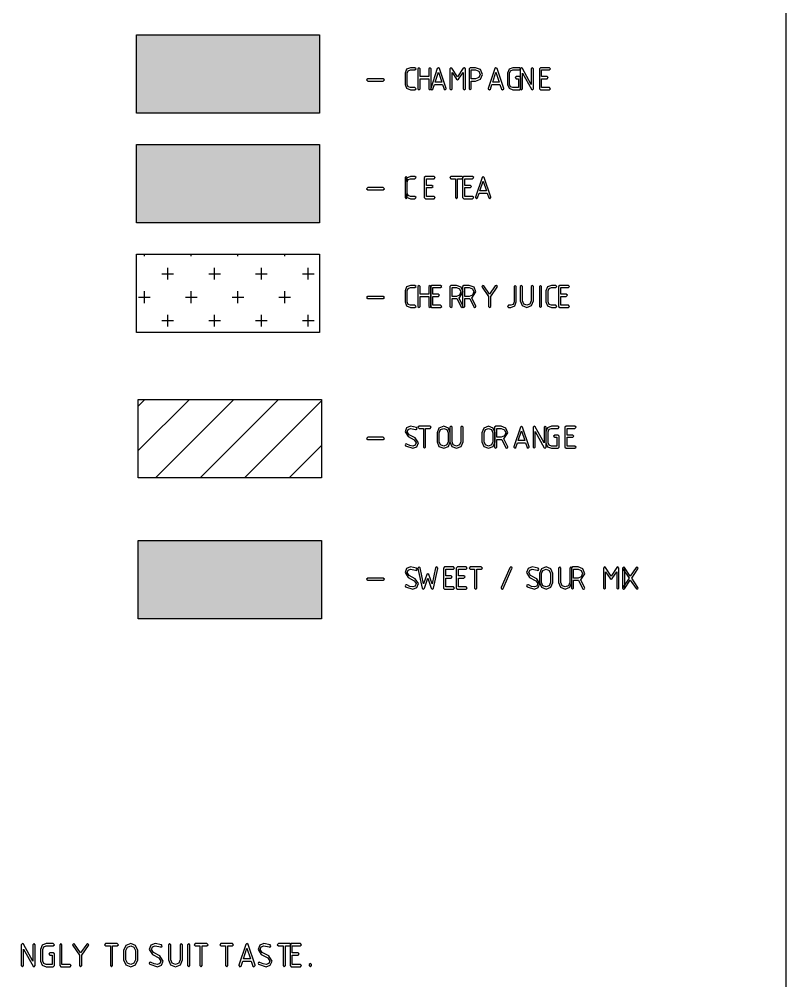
# Model space of a CAD drawing. Header units: metres. Extents: x 0 to 16.5, y 0 to 11.5.
# Drawn here: x 14.848 to 16.512, y 2.15 to 4.237 of the extents above; entities that cross this region are included whole.
import ezdxf

# ---------------------------------------------------------------- set-up
doc = ezdxf.new("R2010")
doc.units = ezdxf.units.M
for name, color, linetype in [('champagne', 30, 'Continuous'), ('cherry juice', 10, 'Continuous'), ('ice tea', 34, 'Continuous'), ('stou orange', 30, 'Continuous'), ('sweet and sour mix', 240, 'Continuous')]:
    doc.layers.add(name, color=color, linetype=linetype)

msp = doc.modelspace()

# ---------------------------------------------------------------- hatches: boundary and pattern name
at = {"layer": 'champagne'}
h = msp.add_hatch(dxfattribs=at)
h.set_pattern_fill('AR-BRELM', color=256, scale=0.001, style=0)
h.set_pattern_definition([(0, (13.34242, 6.1967), (0, 0.135484), [0.193675, -0.009525]), (0, (13.34242, 6.25385), (0, 0.135484), [0.193675, -0.009525]), (0, (13.39322, 6.26444), (0, 0.135484), [0.092075, -0.009525]), (0, (13.39322, 6.32159), (0, 0.135484), [0.092075, -0.009525]), (90, (13.34242, 6.1967), (-0.2032, 1e-17), [0.05715, -0.0783336]), (90, (13.3329, 6.1967), (-0.2032, 1e-17), [0.05715, -0.0783336]), (90, (13.39322, 6.26444), (-0.1016, 6e-18), [0.05715, -0.0783336]), (90, (13.3837, 6.26444), (-0.1016, 6e-18), [0.05715, -0.0783336])])
h.paths.add_polyline_path([(7.4108, 6.2268), (7.3981, 6.2221), (7.3838, 6.2229), (7.3239, 6.2277), (7.2938, 6.2261), (7.2636, 6.2214), (7.1361, 6.2254), (7.0696, 6.2213), (7.0026, 6.2214), (6.9443, 6.228), (6.9355, 6.227), (6.9269, 6.2247), (6.9131, 6.2225), (6.8891, 6.2214), (6.8891, 6.0794), (6.9567, 6.0527), (6.9602, 6.0613), (6.9917, 6.0438), (7.0233, 6.0264), (6.9883, 6.0352), (6.9533, 6.0441), (6.9567, 6.0527), (6.8891, 6.0794), (6.8891, 5.6746), (6.9232, 5.6881), (6.9198, 5.6967), (6.9547, 5.7056), (6.9897, 5.7144), (6.9582, 5.6969), (6.9267, 5.6794), (6.9232, 5.6881), (6.8891, 5.6746), (6.8891, 5.4527), (7.4108, 5.4527)])
h.paths.add_polyline_path([(7.0226, 5.7875), (7.05, 5.7445), (7.0531, 5.7637), (7.0818, 5.7068), (7.0928, 5.7222), (7.1001, 5.7128), (7.1134, 5.6889), (7.1197, 5.6572), (7.1056, 5.6242), (7.1054, 5.6245), (7.087, 5.624), (7.0603, 5.6387), (7.0363, 5.6564), (7.026, 5.6649), (7.0418, 5.6725), (7.0016, 5.7182), (7.0177, 5.7179), (6.9774, 5.7626), (6.9971, 5.7564), (6.966, 5.8223), (7.0169, 5.7765)], flags=16)
h.paths.add_polyline_path([(6.9567, 6.0527), (6.9567, 6.0527), (6.9533, 6.0441), (6.9883, 6.0352), (7.0233, 6.0264)], flags=17)
h.paths.add_polyline_path([(6.9602, 6.0613), (6.9567, 6.0527), (7.0233, 6.0264), (6.9917, 6.0438)], flags=17)
h.paths.add_polyline_path([(7.1001, 5.7128), (7.0928, 5.7222), (7.0818, 5.7068), (7.0531, 5.7637), (7.05, 5.7445), (7.0226, 5.7875), (7.0169, 5.7765), (6.966, 5.8223), (7.1054, 5.6245), (7.1057, 5.6245), (7.1197, 5.6572), (7.1134, 5.6889)], flags=0)
h.paths.add_polyline_path([(6.966, 5.8223), (6.9971, 5.7564), (6.9774, 5.7626), (7.0177, 5.7179), (7.0016, 5.7182), (7.0418, 5.6725), (7.026, 5.6649), (7.0363, 5.6564), (7.0603, 5.6387), (7.087, 5.624), (7.1054, 5.6245)], flags=0)
h.paths.add_polyline_path([(6.9582, 5.6969), (6.9897, 5.7144), (6.9232, 5.6881), (6.9232, 5.688), (6.9267, 5.6794)], flags=17)
h.paths.add_polyline_path([(6.9897, 5.7144), (6.9547, 5.7056), (6.9198, 5.6967), (6.9232, 5.6881)], flags=17)
h.paths.add_polyline_path([(15.4997, 4.2026), (15.1024, 4.2026), (15.1024, 4.0326), (15.4997, 4.0326)])
at = {"layer": 'cherry juice'}
h = msp.add_hatch(dxfattribs=at)
h.set_pattern_fill('CROSS', color=256, scale=0.008, style=0)
h.set_pattern_definition([(0, (15.10672, 3.53189), (0.0508, 0.0508), [0.0254, -0.0762]), (90, (15.11942, 3.51919), (-0.0508, 0.0508), [0.0254, -0.0762])])
h.paths.add_polyline_path([(15.1024, 3.7266), (15.1024, 3.5566), (15.4997, 3.5566), (15.4997, 3.7266)])
at = {"layer": 'ice tea'}
h = msp.add_hatch(dxfattribs=at)
h.set_pattern_fill('DASH', color=256, scale=0.018, style=0)
h.set_pattern_definition([(0, (13.342423, 6.196696), (0.05715, 0.05715), [0.05715, -0.05715])])
h.paths.add_polyline_path([(2.4608, 8.6059), (2.4608, 7.6016), (1.9391, 7.6016), (1.9391, 8.6079), (1.9405, 8.6079), (1.9679, 8.5992), (2.0016, 8.5957), (2.0361, 8.5959), (2.0662, 8.598), (2.1796, 8.6021), (2.2939, 8.5975), (2.4089, 8.5985), (2.4314, 8.6034), (2.4543, 8.6059)])
h.paths.add_polyline_path([(15.4997, 3.7946), (15.1024, 3.7946), (15.1024, 3.9646), (15.4997, 3.9646)])
at = {"layer": 'stou orange'}
h = msp.add_hatch(dxfattribs=at)
h.set_pattern_fill('ANSI31', color=256, scale=0.0215, style=0)
h.set_pattern_definition([(45, (7.20464, 3.41151), (-0.0482689, 0.0482689), [])])
h.paths.add_polyline_path([(7.7096, 2.7273), (7.5768, 2.8064), (7.5299, 2.7774), (7.5172, 2.7192), (7.4798, 2.7075), (7.5795, 2.6515)], flags=17)
h.paths.add_polyline_path([(7.3499, 2.5465), (7.3149, 2.5553), (7.2799, 2.5642), (7.2834, 2.5728), (7.2207, 2.5976), (7.2333, 2.4001), (7.7761, 2.4001), (7.8114, 2.8492), (7.5455, 2.8492), (7.5299, 2.7774), (7.5768, 2.8064), (7.7096, 2.7273), (7.7096, 2.5677), (7.5795, 2.4919), (7.4468, 2.5691), (7.4468, 2.6972), (7.3706, 2.6734), (7.2549, 2.7794), (7.2682, 2.8492), (7.2046, 2.8492), (7.2207, 2.5976), (7.2834, 2.5728), (7.2868, 2.5815), (7.3184, 2.564)])
h.paths.add_polyline_path([(7.3995, 2.8269), (7.2549, 2.7794), (7.3706, 2.6734), (7.4468, 2.6972), (7.4468, 2.726), (7.4844, 2.7492)], flags=17)
h.paths.add_polyline_path([(7.4044, 2.8492), (7.3995, 2.8269), (7.4844, 2.7492), (7.5299, 2.7774), (7.5455, 2.8492)], flags=17)
h.paths.add_polyline_path([(7.2682, 2.8492), (7.2549, 2.7794), (7.3995, 2.8269), (7.4044, 2.8492)], flags=17)
h.paths.add_polyline_path([(7.7096, 2.7273), (7.5795, 2.6515), (7.5795, 2.4919), (7.7096, 2.5677)], flags=17)
h.paths.add_polyline_path([(7.4468, 2.5691), (7.5795, 2.4919), (7.5795, 2.6515), (7.4798, 2.7075), (7.4468, 2.6972)], flags=17)
h.paths.add_polyline_path([(15.1063, 3.4115), (15.1063, 3.2415), (15.5038, 3.2415), (15.5038, 3.4115)])
at = {"layer": 'sweet and sour mix'}
h = msp.add_hatch(dxfattribs=at)
h.set_pattern_fill('CORK', color=256, scale=0.01, style=0)
h.set_pattern_definition([(0, (5.66704, 2.93554), (0, 0.03175), []), (135, (5.682915, 2.919665), (-0.0635, -0.0635), [0.0449013, -0.0449013]), (135, (5.69085, 2.919665), (-0.0635, -0.0635), [0.0449013, -0.0449013]), (135, (5.69879, 2.919665), (-0.0635, -0.0635), [0.0449013, -0.0449013])])
h.paths.add_polyline_path([(5.787, 3.5688), (5.752, 3.5776), (5.717, 3.5865), (5.7204, 3.5951), (5.667, 3.6162), (5.667, 3.4651), (6.1888, 3.4651), (6.1888, 3.7267), (5.667, 3.7267), (5.667, 3.6162), (5.7204, 3.5951), (5.7238, 3.6038), (5.7554, 3.5863)])
h.paths.add_polyline_path([(5.7238, 3.6038), (5.7204, 3.5952), (5.717, 3.5865), (5.752, 3.5776), (5.787, 3.5688), (5.7554, 3.5863)], flags=17)
h.paths.add_polyline_path([(15.1063, 3.1055), (15.1063, 2.9355), (15.5038, 2.9355), (15.5038, 3.1055)])

# ---------------------------------------------------------------- linework, layer by layer
for points in [[(0.0104, 11.5461), (16.5118, 11.5461), (16.5118, 0.0104), (0.0104, 0.0104), (0.0104, 11.5461)], [(15.4997, 4.0326), (15.1024, 4.0326), (15.1024, 4.2026), (15.4997, 4.2026), (15.4997, 4.0326)], [(15.4997, 4.0326), (15.1024, 4.0326), (15.1024, 4.2026), (15.4997, 4.2026), (15.4997, 4.0326)], [(15.6404, 4.1049), (15.6379, 4.1073), (15.6044, 4.1073), (15.6019, 4.1049), (15.6044, 4.1025), (15.6379, 4.1025), (15.6404, 4.1049)], [(15.4997, 3.7946), (15.1024, 3.7946), (15.1024, 3.9646), (15.4997, 3.9646), (15.4997, 3.7946)], [(15.4997, 3.7946), (15.1024, 3.7946), (15.1024, 3.9646), (15.4997, 3.9646), (15.4997, 3.7946)], [(15.6404, 3.8688), (15.6379, 3.8712), (15.6044, 3.8712), (15.6019, 3.8688), (15.6044, 3.8664), (15.6379, 3.8664), (15.6404, 3.8688)], [(15.5038, 2.9355), (15.1063, 2.9355), (15.1063, 3.1055), (15.5038, 3.1055), (15.5038, 2.9355)], [(15.5038, 2.9355), (15.1063, 2.9355), (15.1063, 3.1055), (15.5038, 3.1055), (15.5038, 2.9355)], [(15.6404, 3.0216), (15.6379, 3.024), (15.6044, 3.024), (15.6019, 3.0216), (15.6044, 3.0192), (15.6379, 3.0192), (15.6404, 3.0216)], [(14.8571, 2.2296), (14.8547, 2.2312), (14.8522, 2.2286), (14.8522, 2.1831), (14.8547, 2.1806), (14.8572, 2.1831), (14.8572, 2.219), (14.8779, 2.1819), (14.8801, 2.1806), (14.8826, 2.1831), (14.8826, 2.2286), (14.8801, 2.2312), (14.8776, 2.2286), (14.8776, 2.1929), (14.8571, 2.2296)], [(14.9011, 2.1878), (14.8989, 2.1932), (14.8989, 2.2185), (14.9011, 2.224), (14.9065, 2.2261), (14.9218, 2.2261), (14.9243, 2.2286), (14.9218, 2.2312), (14.9065, 2.2312), (14.8976, 2.2275), (14.8939, 2.2185), (14.8939, 2.1932), (14.8976, 2.1843), (14.9065, 2.1806), (14.9218, 2.1806), (14.9243, 2.1831), (14.9243, 2.2084), (14.9218, 2.2109), (14.9142, 2.2109), (14.9117, 2.2084), (14.9142, 2.2059), (14.9193, 2.2059), (14.9193, 2.1856), (14.9065, 2.1856), (14.9011, 2.1878)], [(14.9356, 2.1831), (14.9381, 2.1806), (14.9583, 2.1806), (14.9608, 2.1831), (14.9583, 2.1856), (14.9406, 2.1856), (14.9406, 2.2286), (14.9381, 2.2312), (14.9356, 2.2286), (14.9356, 2.1831)], [(14.9983, 2.2271), (14.9988, 2.2286), (14.9962, 2.2312), (14.9942, 2.23), (14.9811, 2.2111), (14.9681, 2.23), (14.966, 2.2312), (14.9635, 2.2286), (14.964, 2.2271), (14.9786, 2.2059), (14.9786, 2.1831), (14.9811, 2.1806), (14.9836, 2.1831), (14.9836, 2.2057), (14.9983, 2.2271)], [(15.0354, 2.2261), (15.0456, 2.2261), (15.0456, 2.1831), (15.0481, 2.1806), (15.0506, 2.1831), (15.0506, 2.2261), (15.0607, 2.2261), (15.0632, 2.2286), (15.0607, 2.2312), (15.0354, 2.2312), (15.0329, 2.2286), (15.0354, 2.2261)], [(15.1049, 2.216), (15.1004, 2.2268), (15.0897, 2.2312), (15.0789, 2.2267), (15.0744, 2.216), (15.0744, 2.1958), (15.0789, 2.185), (15.0897, 2.1806), (15.1004, 2.185), (15.1049, 2.1958), (15.1049, 2.216)], [(15.0968, 2.1885), (15.0897, 2.1856), (15.0825, 2.1885), (15.0794, 2.1957), (15.0794, 2.216), (15.0825, 2.2233), (15.0897, 2.2261), (15.0968, 2.2233), (15.0999, 2.216), (15.0999, 2.1957), (15.0968, 2.1885)], [(15.1533, 2.2044), (15.1392, 2.2117), (15.135, 2.2185), (15.1372, 2.2239), (15.1426, 2.2261), (15.1543, 2.2238), (15.1553, 2.2235), (15.1571, 2.2242), (15.1579, 2.2261), (15.1563, 2.2284), (15.1426, 2.2312), (15.1338, 2.2275), (15.13, 2.2185), (15.1368, 2.2073), (15.1511, 2.1999), (15.1554, 2.1932), (15.1532, 2.1878), (15.1478, 2.1856), (15.141, 2.1867), (15.134, 2.1902), (15.1325, 2.1907), (15.1308, 2.1899), (15.13, 2.1881), (15.1311, 2.186), (15.1478, 2.1806), (15.1567, 2.1843), (15.1604, 2.1932), (15.1533, 2.2044)], [(15.1996, 2.2312), (15.1971, 2.2286), (15.1971, 2.1957), (15.194, 2.1885), (15.1869, 2.1856), (15.1797, 2.1885), (15.1767, 2.1957), (15.1767, 2.2286), (15.1742, 2.2312), (15.1717, 2.2286), (15.1717, 2.1958), (15.1761, 2.185), (15.1869, 2.1806), (15.1976, 2.185), (15.2021, 2.1958), (15.2021, 2.2286), (15.1996, 2.2312)], [(15.2183, 2.1831), (15.2183, 2.2286), (15.2158, 2.2312), (15.2133, 2.2286), (15.2133, 2.1831), (15.2158, 2.1806), (15.2183, 2.1831)], [(15.2299, 2.2261), (15.24, 2.2261), (15.24, 2.1831), (15.2425, 2.1806), (15.245, 2.1831), (15.245, 2.2261), (15.2551, 2.2261), (15.2576, 2.2286), (15.2551, 2.2312), (15.2299, 2.2312), (15.2274, 2.2286), (15.2299, 2.2261)], [(15.2854, 2.2261), (15.2956, 2.2261), (15.2956, 2.1831), (15.2981, 2.1806), (15.3006, 2.1831), (15.3006, 2.2261), (15.3107, 2.2261), (15.3132, 2.2286), (15.3107, 2.2312), (15.2854, 2.2312), (15.2829, 2.2286), (15.2854, 2.2261)], [(15.3597, 2.1839), (15.3446, 2.2292), (15.3422, 2.2312), (15.3396, 2.2291), (15.3246, 2.1839), (15.3244, 2.1831), (15.3269, 2.1806), (15.3293, 2.1823), (15.3329, 2.1932), (15.3514, 2.1932), (15.355, 2.1823), (15.3574, 2.1806), (15.3599, 2.1831), (15.3597, 2.1839)], [(15.3497, 2.1982), (15.3347, 2.1982), (15.3422, 2.2208), (15.3497, 2.1982)], [(15.3894, 2.2044), (15.3753, 2.2117), (15.3711, 2.2185), (15.3733, 2.2239), (15.3788, 2.2261), (15.3904, 2.2238), (15.3914, 2.2235), (15.3932, 2.2242), (15.394, 2.2261), (15.3924, 2.2284), (15.3788, 2.2312), (15.3699, 2.2275), (15.3661, 2.2185), (15.3729, 2.2073), (15.3872, 2.1999), (15.3915, 2.1932), (15.3893, 2.1878), (15.3839, 2.1856), (15.3771, 2.1867), (15.3701, 2.1902), (15.3686, 2.1907), (15.3669, 2.1899), (15.3661, 2.1881), (15.3672, 2.186), (15.3839, 2.1806), (15.3928, 2.1843), (15.3965, 2.1932), (15.3894, 2.2044)], [(15.4104, 2.2261), (15.4206, 2.2261), (15.4206, 2.1831), (15.4231, 2.1806), (15.4256, 2.1831), (15.4256, 2.2261), (15.4357, 2.2261), (15.4382, 2.2286), (15.4357, 2.2312), (15.4104, 2.2312), (15.4079, 2.2286), (15.4104, 2.2261)], [(15.4381, 2.1806), (15.4583, 2.1806), (15.4608, 2.1831), (15.4583, 2.1856), (15.4406, 2.1856), (15.4406, 2.2059), (15.4533, 2.2059), (15.4558, 2.2084), (15.4533, 2.2109), (15.4406, 2.2109), (15.4406, 2.2261), (15.4583, 2.2261), (15.4608, 2.2286), (15.4583, 2.2312), (15.4381, 2.2312), (15.4356, 2.2286), (15.4356, 2.1831), (15.4381, 2.1806)], [(15.4772, 2.1831), (15.4797, 2.1806), (15.4822, 2.1831), (15.4822, 2.1856), (15.4797, 2.1881), (15.4772, 2.1856), (15.4772, 2.1831)]]:
    msp.add_lwpolyline(points, close=True)
at = {"color": 7}
for points in [[(15.6974, 4.1314), (15.6887, 4.1279), (15.6853, 4.1194), (15.6853, 4.0953), (15.6887, 4.0869), (15.6974, 4.0833), (15.7069, 4.0833), (15.7093, 4.0857), (15.7069, 4.0881), (15.6974, 4.0881), (15.6922, 4.0902), (15.6901, 4.0953), (15.6901, 4.1194), (15.6922, 4.1246), (15.6974, 4.1266), (15.7069, 4.1266), (15.7093, 4.129), (15.7069, 4.1314), (15.6974, 4.1314)], [(15.7156, 4.0833), (15.7179, 4.0857), (15.7179, 4.1074), (15.7372, 4.1074), (15.7372, 4.0857), (15.7396, 4.0833), (15.7419, 4.0857), (15.7419, 4.129), (15.7396, 4.1314), (15.7372, 4.129), (15.7372, 4.1122), (15.7179, 4.1122), (15.7179, 4.129), (15.7156, 4.1314), (15.7131, 4.129), (15.7131, 4.0857), (15.7156, 4.0833)], [(15.7744, 4.0865), (15.76, 4.1296), (15.7576, 4.1314), (15.7553, 4.1294), (15.741, 4.0865), (15.7408, 4.0857), (15.7433, 4.0833), (15.7456, 4.085), (15.7489, 4.0953), (15.7664, 4.0953), (15.7699, 4.085), (15.7721, 4.0833), (15.7746, 4.0857), (15.7744, 4.0865)], [(15.8118, 4.1303), (15.7993, 4.1117), (15.7871, 4.1302), (15.785, 4.1314), (15.7825, 4.129), (15.7825, 4.0857), (15.785, 4.0833), (15.7874, 4.0857), (15.7874, 4.1212), (15.7971, 4.1064), (15.7993, 4.1049), (15.8015, 4.1064), (15.8114, 4.1212), (15.8114, 4.0857), (15.8137, 4.0833), (15.8163, 4.0857), (15.8163, 4.129), (15.8137, 4.1314), (15.8118, 4.1303)], [(15.8242, 4.129), (15.8242, 4.0857), (15.8267, 4.0833), (15.829, 4.0857), (15.829, 4.1025), (15.8386, 4.1025), (15.849, 4.1066), (15.8531, 4.117), (15.8489, 4.1272), (15.8386, 4.1314), (15.8267, 4.1314), (15.8242, 4.129)], [(15.8994, 4.0865), (15.885, 4.1296), (15.8826, 4.1314), (15.8803, 4.1294), (15.866, 4.0865), (15.8658, 4.0857), (15.8683, 4.0833), (15.8706, 4.085), (15.8739, 4.0953), (15.8914, 4.0953), (15.8949, 4.085), (15.8971, 4.0833), (15.8996, 4.0857), (15.8994, 4.0865)], [(15.9144, 4.0902), (15.9124, 4.0953), (15.9124, 4.1194), (15.9144, 4.1246), (15.9196, 4.1266), (15.934, 4.1266), (15.9364, 4.129), (15.934, 4.1314), (15.9196, 4.1314), (15.911, 4.1279), (15.9075, 4.1194), (15.9075, 4.0953), (15.911, 4.0869), (15.9196, 4.0833), (15.934, 4.0833), (15.9364, 4.0857), (15.9364, 4.1098), (15.934, 4.1122), (15.9268, 4.1122), (15.9243, 4.1098), (15.9268, 4.1074), (15.9317, 4.1074), (15.9317, 4.0881), (15.9196, 4.0881), (15.9144, 4.0902)], [(15.94, 4.13), (15.9378, 4.1314), (15.9353, 4.129), (15.9353, 4.0857), (15.9378, 4.0833), (15.9401, 4.0857), (15.9401, 4.1198), (15.9599, 4.0846), (15.9618, 4.0833), (15.9642, 4.0857), (15.9642, 4.129), (15.9618, 4.1314), (15.9594, 4.129), (15.9594, 4.0951), (15.94, 4.13)], [(15.9794, 4.0833), (15.9986, 4.0833), (16.001, 4.0857), (15.9986, 4.0881), (15.9818, 4.0881), (15.9818, 4.1074), (15.9938, 4.1074), (15.9962, 4.1098), (15.9938, 4.1122), (15.9818, 4.1122), (15.9818, 4.1266), (15.9986, 4.1266), (16.001, 4.129), (15.9986, 4.1314), (15.9794, 4.1314), (15.9769, 4.129), (15.9769, 4.0857), (15.9794, 4.0833)], [(15.7649, 4.1001), (15.7506, 4.1001), (15.7576, 4.1216), (15.7649, 4.1001)], [(15.8386, 4.1266), (15.8454, 4.1238), (15.8483, 4.117), (15.8454, 4.1102), (15.8386, 4.1073), (15.829, 4.1073), (15.829, 4.1266), (15.8386, 4.1266)], [(15.8899, 4.1001), (15.8756, 4.1001), (15.8826, 4.1216), (15.8899, 4.1001)], [(15.6901, 3.8496), (15.6901, 3.8929), (15.6878, 3.8953), (15.6853, 3.8929), (15.6853, 3.8496), (15.6878, 3.8472), (15.6901, 3.8496)], [(15.6974, 3.8953), (15.6887, 3.8918), (15.6853, 3.8833), (15.6853, 3.8592), (15.6887, 3.8508), (15.6974, 3.8472), (15.7069, 3.8472), (15.7093, 3.8496), (15.7069, 3.852), (15.6974, 3.852), (15.6922, 3.8541), (15.6901, 3.8592), (15.6901, 3.8833), (15.6922, 3.8885), (15.6974, 3.8905), (15.7069, 3.8905), (15.7093, 3.8929), (15.7069, 3.8953), (15.6974, 3.8953)], [(15.7294, 3.8472), (15.7486, 3.8472), (15.751, 3.8496), (15.7486, 3.852), (15.7318, 3.852), (15.7318, 3.8713), (15.7438, 3.8713), (15.7462, 3.8737), (15.7438, 3.8761), (15.7318, 3.8761), (15.7318, 3.8905), (15.7486, 3.8905), (15.751, 3.8929), (15.7486, 3.8953), (15.7294, 3.8953), (15.7269, 3.8929), (15.7269, 3.8496), (15.7294, 3.8472)], [(15.785, 3.8905), (15.7946, 3.8905), (15.7946, 3.8496), (15.7969, 3.8472), (15.7993, 3.8496), (15.7993, 3.8905), (15.809, 3.8905), (15.8114, 3.8929), (15.809, 3.8953), (15.785, 3.8953), (15.7826, 3.8929), (15.785, 3.8905)], [(15.8128, 3.8472), (15.8319, 3.8472), (15.8343, 3.8496), (15.8319, 3.852), (15.8151, 3.852), (15.8151, 3.8713), (15.8271, 3.8713), (15.8296, 3.8737), (15.8271, 3.8761), (15.8151, 3.8761), (15.8151, 3.8905), (15.8319, 3.8905), (15.8343, 3.8929), (15.8319, 3.8953), (15.8128, 3.8953), (15.8103, 3.8929), (15.8103, 3.8496), (15.8128, 3.8472)], [(15.8717, 3.8504), (15.8572, 3.8934), (15.8549, 3.8953), (15.8525, 3.8933), (15.8382, 3.8504), (15.8381, 3.8496), (15.8406, 3.8472), (15.8428, 3.8489), (15.8461, 3.8592), (15.8636, 3.8592), (15.8671, 3.8489), (15.8693, 3.8472), (15.8718, 3.8496), (15.8717, 3.8504)], [(15.8621, 3.864), (15.8478, 3.864), (15.8549, 3.8855), (15.8621, 3.864)], [(15.7075, 3.0227), (15.694, 3.0296), (15.6901, 3.0361), (15.6922, 3.0411), (15.6974, 3.0433), (15.7083, 3.0411), (15.7093, 3.0408), (15.7111, 3.0415), (15.7118, 3.0432), (15.7103, 3.0455), (15.6974, 3.0481), (15.6887, 3.0446), (15.6853, 3.0361), (15.6918, 3.0253), (15.7054, 3.0184), (15.7094, 3.012), (15.7074, 3.0068), (15.7021, 3.0048), (15.6957, 3.0058), (15.6892, 3.0092), (15.6878, 3.0096), (15.6861, 3.0088), (15.6853, 3.0072), (15.6864, 3.0052), (15.7021, 3), (15.7107, 3.0035), (15.7142, 3.012), (15.7075, 3.0227)], [(15.7371, 3.0316), (15.7347, 3.0336), (15.7324, 3.0316), (15.7256, 3.0113), (15.7178, 3.0461), (15.7156, 3.0481), (15.7131, 3.0456), (15.7132, 3.0451), (15.7228, 3.0021), (15.7251, 3), (15.7275, 3.0021), (15.7347, 3.0237), (15.7419, 3.0021), (15.7443, 3), (15.7468, 3.002), (15.7562, 3.0451), (15.7564, 3.0456), (15.754, 3.0481), (15.7517, 3.0461), (15.7439, 3.0113), (15.7371, 3.0316)], [(15.7711, 3), (15.7903, 3), (15.7926, 3.0024), (15.7903, 3.0048), (15.7735, 3.0048), (15.7735, 3.0241), (15.7854, 3.0241), (15.7879, 3.0265), (15.7854, 3.0289), (15.7735, 3.0289), (15.7735, 3.0433), (15.7903, 3.0433), (15.7926, 3.0457), (15.7903, 3.0481), (15.7711, 3.0481), (15.7686, 3.0457), (15.7686, 3.0024), (15.7711, 3)], [(15.7989, 3), (15.8181, 3), (15.8204, 3.0024), (15.8181, 3.0048), (15.8012, 3.0048), (15.8012, 3.0241), (15.8132, 3.0241), (15.8157, 3.0265), (15.8132, 3.0289), (15.8012, 3.0289), (15.8012, 3.0433), (15.8181, 3.0433), (15.8204, 3.0457), (15.8181, 3.0481), (15.7989, 3.0481), (15.7964, 3.0457), (15.7964, 3.0024), (15.7989, 3)], [(15.8267, 3.0433), (15.8362, 3.0433), (15.8362, 3.0024), (15.8386, 3), (15.841, 3.0024), (15.841, 3.0433), (15.8507, 3.0433), (15.8531, 3.0457), (15.8507, 3.0481), (15.8267, 3.0481), (15.8243, 3.0457), (15.8267, 3.0433)], [(15.8944, 3.0008), (15.8961, 3), (15.8983, 3.0014), (15.9174, 3.0447), (15.9176, 3.0457), (15.9169, 3.0474), (15.9153, 3.0481), (15.9131, 3.0466), (15.8939, 3.0034), (15.8936, 3.0024), (15.8944, 3.0008)], [(15.9714, 3.0227), (15.9579, 3.0296), (15.954, 3.0361), (15.9561, 3.0411), (15.9612, 3.0433), (15.9722, 3.0411), (15.9732, 3.0408), (15.975, 3.0415), (15.9757, 3.0432), (15.9742, 3.0455), (15.9612, 3.0481), (15.9526, 3.0446), (15.9492, 3.0361), (15.9557, 3.0253), (15.9693, 3.0184), (15.9733, 3.012), (15.9713, 3.0068), (15.966, 3.0048), (15.9596, 3.0058), (15.9531, 3.0092), (15.9517, 3.0096), (15.95, 3.0088), (15.9492, 3.0072), (15.9503, 3.0052), (15.966, 3), (15.9746, 3.0035), (15.9781, 3.012), (15.9714, 3.0227)], [(16.0058, 3.0337), (16.0017, 3.0439), (15.9914, 3.0481), (15.9813, 3.0438), (15.9769, 3.0337), (15.9769, 3.0145), (15.9813, 3.0042), (15.9914, 3), (16.0015, 3.0042), (16.0058, 3.0145), (16.0058, 3.0337)], [(16.0451, 3.0481), (16.0428, 3.0457), (16.0428, 3.0144), (16.0399, 3.0075), (16.0331, 3.0048), (16.0263, 3.0075), (16.0235, 3.0144), (16.0235, 3.0457), (16.0211, 3.0481), (16.0186, 3.0457), (16.0186, 3.0145), (16.0229, 3.0042), (16.0331, 3), (16.0432, 3.0042), (16.0475, 3.0145), (16.0475, 3.0457), (16.0451, 3.0481)], [(16.0753, 3.0336), (16.0711, 3.0439), (16.0608, 3.0481), (16.0489, 3.0481), (16.0464, 3.0457), (16.0464, 3.0024), (16.0489, 3), (16.0512, 3.0024), (16.0512, 3.0192), (16.0608, 3.0192), (16.0618, 3.0192), (16.0707, 3.0014), (16.0729, 3), (16.0746, 3.0008), (16.0753, 3.0024), (16.075, 3.0035), (16.0667, 3.0203), (16.0753, 3.0336)], [(16.1451, 3.0469), (16.1326, 3.0284), (16.1204, 3.0469), (16.1183, 3.0481), (16.1158, 3.0457), (16.1158, 3.0024), (16.1183, 3), (16.1207, 3.0024), (16.1207, 3.0379), (16.1304, 3.0231), (16.1326, 3.0216), (16.1349, 3.0231), (16.1447, 3.0379), (16.1447, 3.0024), (16.1471, 3), (16.1496, 3.0024), (16.1496, 3.0457), (16.1471, 3.0481), (16.1451, 3.0469)], [(16.1624, 3.0024), (16.1624, 3.0457), (16.16, 3.0481), (16.1575, 3.0457), (16.1575, 3.0024), (16.16, 3), (16.1624, 3.0024)], [(16.1908, 3.0443), (16.1913, 3.0456), (16.1887, 3.0481), (16.1868, 3.0469), (16.1743, 3.0283), (16.1619, 3.047), (16.16, 3.0481), (16.1575, 3.0457), (16.1581, 3.0443), (16.1715, 3.024), (16.1581, 3.0038), (16.1575, 3.0024), (16.16, 3), (16.1619, 3.001), (16.1743, 3.0198), (16.1868, 3.0011), (16.1887, 3), (16.1913, 3.0024), (16.1908, 3.0038), (16.1774, 3.024), (16.1908, 3.0443)], [(15.9982, 3.0075), (15.9914, 3.0048), (15.9846, 3.0075), (15.9818, 3.0144), (15.9818, 3.0337), (15.9846, 3.0405), (15.9914, 3.0433), (15.9982, 3.0405), (16.0011, 3.0337), (16.0011, 3.0144), (15.9982, 3.0075)], [(16.0608, 3.0433), (16.0676, 3.0405), (16.0706, 3.0337), (16.0676, 3.0269), (16.0608, 3.024), (16.0512, 3.024), (16.0512, 3.0433), (16.0608, 3.0433)]]:
    msp.add_lwpolyline(points, close=True, dxfattribs=at)
at = {"layer": 'cherry juice'}
for points in [[(15.4997, 3.5566), (15.1024, 3.5566), (15.1024, 3.7266), (15.4997, 3.7266), (15.4997, 3.5566)], [(15.4997, 3.5566), (15.1024, 3.5566), (15.1024, 3.7266), (15.4997, 3.7266), (15.4997, 3.5566)], [(15.6404, 3.6327), (15.6379, 3.6351), (15.6044, 3.6351), (15.6019, 3.6327), (15.6044, 3.6303), (15.6379, 3.6303), (15.6404, 3.6327)]]:
    msp.add_lwpolyline(points, close=True, dxfattribs=at)
at = {"layer": 'cherry juice', "color": 7}
for points in [[(15.6974, 3.6592), (15.6887, 3.6557), (15.6853, 3.6472), (15.6853, 3.6231), (15.6887, 3.6146), (15.6974, 3.6111), (15.7069, 3.6111), (15.7093, 3.6135), (15.7069, 3.6159), (15.6974, 3.6159), (15.6922, 3.6179), (15.6901, 3.6231), (15.6901, 3.6472), (15.6922, 3.6524), (15.6974, 3.6544), (15.7069, 3.6544), (15.7093, 3.6568), (15.7069, 3.6592), (15.6974, 3.6592)], [(15.7156, 3.6111), (15.7179, 3.6135), (15.7179, 3.6352), (15.7372, 3.6352), (15.7372, 3.6135), (15.7396, 3.6111), (15.7419, 3.6135), (15.7419, 3.6568), (15.7396, 3.6592), (15.7372, 3.6568), (15.7372, 3.64), (15.7179, 3.64), (15.7179, 3.6568), (15.7156, 3.6592), (15.7131, 3.6568), (15.7131, 3.6135), (15.7156, 3.6111)], [(15.7433, 3.6111), (15.7625, 3.6111), (15.7649, 3.6135), (15.7625, 3.6159), (15.7457, 3.6159), (15.7457, 3.6352), (15.7576, 3.6352), (15.7601, 3.6376), (15.7576, 3.64), (15.7457, 3.64), (15.7457, 3.6544), (15.7625, 3.6544), (15.7649, 3.6568), (15.7625, 3.6592), (15.7433, 3.6592), (15.7408, 3.6568), (15.7408, 3.6135), (15.7433, 3.6111)], [(15.8114, 3.6448), (15.8072, 3.655), (15.7969, 3.6592), (15.785, 3.6592), (15.7825, 3.6568), (15.7825, 3.6135), (15.785, 3.6111), (15.7874, 3.6135), (15.7874, 3.6303), (15.7969, 3.6303), (15.7979, 3.6303), (15.8068, 3.6125), (15.809, 3.6111), (15.8107, 3.6119), (15.8114, 3.6135), (15.8111, 3.6146), (15.8028, 3.6314), (15.8114, 3.6448)], [(15.7969, 3.6544), (15.8037, 3.6516), (15.8067, 3.6448), (15.8037, 3.638), (15.7969, 3.6351), (15.7874, 3.6351), (15.7874, 3.6544), (15.7969, 3.6544)], [(15.8392, 3.6448), (15.835, 3.655), (15.8247, 3.6592), (15.8128, 3.6592), (15.8103, 3.6568), (15.8103, 3.6135), (15.8128, 3.6111), (15.8151, 3.6135), (15.8151, 3.6303), (15.8247, 3.6303), (15.8257, 3.6303), (15.8346, 3.6125), (15.8368, 3.6111), (15.8385, 3.6119), (15.8392, 3.6135), (15.8389, 3.6146), (15.8306, 3.6314), (15.8392, 3.6448)], [(15.8247, 3.6544), (15.8315, 3.6516), (15.8344, 3.6448), (15.8315, 3.638), (15.8247, 3.6351), (15.8151, 3.6351), (15.8151, 3.6544), (15.8247, 3.6544)], [(15.8853, 3.6554), (15.8857, 3.6568), (15.8832, 3.6592), (15.8812, 3.6582), (15.8689, 3.6401), (15.8564, 3.6582), (15.8544, 3.6592), (15.8521, 3.6568), (15.8526, 3.6554), (15.8664, 3.6352), (15.8664, 3.6135), (15.8688, 3.6111), (15.8712, 3.6135), (15.8712, 3.635), (15.8853, 3.6554)], [(15.9243, 3.6592), (15.9219, 3.6568), (15.9219, 3.6231), (15.9199, 3.6179), (15.9147, 3.6159), (15.91, 3.6159), (15.9075, 3.6135), (15.91, 3.6111), (15.9147, 3.6111), (15.9233, 3.6146), (15.9268, 3.6231), (15.9268, 3.6568), (15.9243, 3.6592)], [(15.9618, 3.6592), (15.9594, 3.6568), (15.9594, 3.6255), (15.9565, 3.6187), (15.9497, 3.6159), (15.9429, 3.6187), (15.9401, 3.6255), (15.9401, 3.6568), (15.9378, 3.6592), (15.9353, 3.6568), (15.9353, 3.6256), (15.9396, 3.6153), (15.9497, 3.6111), (15.9599, 3.6153), (15.9642, 3.6256), (15.9642, 3.6568), (15.9618, 3.6592)], [(15.9818, 3.6135), (15.9818, 3.6568), (15.9794, 3.6592), (15.9769, 3.6568), (15.9769, 3.6135), (15.9794, 3.6111), (15.9818, 3.6135)], [(16.0029, 3.6592), (15.9943, 3.6557), (15.9908, 3.6472), (15.9908, 3.6231), (15.9943, 3.6146), (16.0029, 3.6111), (16.0125, 3.6111), (16.0149, 3.6135), (16.0125, 3.6159), (16.0029, 3.6159), (15.9978, 3.6179), (15.9957, 3.6231), (15.9957, 3.6472), (15.9978, 3.6524), (16.0029, 3.6544), (16.0125, 3.6544), (16.0149, 3.6568), (16.0125, 3.6592), (16.0029, 3.6592)], [(16.0211, 3.6111), (16.0403, 3.6111), (16.0426, 3.6135), (16.0403, 3.6159), (16.0235, 3.6159), (16.0235, 3.6352), (16.0354, 3.6352), (16.0379, 3.6376), (16.0354, 3.64), (16.0235, 3.64), (16.0235, 3.6544), (16.0403, 3.6544), (16.0426, 3.6568), (16.0403, 3.6592), (16.0211, 3.6592), (16.0186, 3.6568), (16.0186, 3.6135), (16.0211, 3.6111)]]:
    msp.add_lwpolyline(points, close=True, dxfattribs=at)
at = {"layer": 'stou orange'}
for points in [[(15.5038, 3.2415), (15.1063, 3.2415), (15.1063, 3.4115), (15.5038, 3.4115), (15.5038, 3.2415)], [(15.5038, 3.2415), (15.1063, 3.2415), (15.1063, 3.4115), (15.5038, 3.4115), (15.5038, 3.2415)], [(15.6404, 3.3272), (15.6379, 3.3295), (15.6044, 3.3295), (15.6019, 3.3272), (15.6044, 3.3248), (15.6379, 3.3248), (15.6404, 3.3272)]]:
    msp.add_lwpolyline(points, close=True, dxfattribs=at)
at = {"layer": 'stou orange', "color": 7}
for points in [[(15.7075, 3.3282), (15.694, 3.3351), (15.6901, 3.3416), (15.6922, 3.3467), (15.6974, 3.3489), (15.7083, 3.3466), (15.7093, 3.3464), (15.7111, 3.3471), (15.7118, 3.3488), (15.7103, 3.351), (15.6974, 3.3536), (15.6887, 3.3502), (15.6853, 3.3416), (15.6918, 3.3309), (15.7054, 3.3239), (15.7094, 3.3175), (15.7074, 3.3124), (15.7021, 3.3103), (15.6957, 3.3114), (15.6892, 3.3147), (15.6878, 3.3152), (15.6861, 3.3144), (15.6853, 3.3128), (15.6864, 3.3108), (15.7021, 3.3056), (15.7107, 3.3091), (15.7142, 3.3175), (15.7075, 3.3282)], [(15.7156, 3.3489), (15.7251, 3.3489), (15.7251, 3.3079), (15.7275, 3.3056), (15.7299, 3.3079), (15.7299, 3.3489), (15.7396, 3.3489), (15.7419, 3.3512), (15.7396, 3.3536), (15.7156, 3.3536), (15.7132, 3.3512), (15.7156, 3.3489)], [(15.7836, 3.3392), (15.7794, 3.3494), (15.7692, 3.3536), (15.759, 3.3494), (15.7547, 3.3392), (15.7547, 3.32), (15.759, 3.3098), (15.7692, 3.3056), (15.7793, 3.3098), (15.7836, 3.32), (15.7836, 3.3392)], [(15.776, 3.3131), (15.7692, 3.3103), (15.7624, 3.3131), (15.7596, 3.3199), (15.7596, 3.3392), (15.7624, 3.3461), (15.7692, 3.3489), (15.776, 3.3461), (15.7789, 3.3392), (15.7789, 3.3199), (15.776, 3.3131)], [(15.809, 3.3536), (15.8067, 3.3512), (15.8067, 3.3199), (15.8037, 3.3131), (15.7969, 3.3103), (15.7901, 3.3131), (15.7874, 3.3199), (15.7874, 3.3512), (15.785, 3.3536), (15.7825, 3.3512), (15.7825, 3.32), (15.7868, 3.3098), (15.7969, 3.3056), (15.8071, 3.3098), (15.8114, 3.32), (15.8114, 3.3512), (15.809, 3.3536)], [(15.8808, 3.3392), (15.8767, 3.3494), (15.8664, 3.3536), (15.8563, 3.3494), (15.8519, 3.3392), (15.8519, 3.32), (15.8563, 3.3098), (15.8664, 3.3056), (15.8765, 3.3098), (15.8808, 3.32), (15.8808, 3.3392)], [(15.8732, 3.3131), (15.8664, 3.3103), (15.8596, 3.3131), (15.8568, 3.3199), (15.8568, 3.3392), (15.8596, 3.3461), (15.8664, 3.3489), (15.8732, 3.3461), (15.8761, 3.3392), (15.8761, 3.3199), (15.8732, 3.3131)], [(15.9086, 3.3392), (15.9044, 3.3494), (15.8942, 3.3536), (15.8822, 3.3536), (15.8797, 3.3512), (15.8797, 3.3079), (15.8822, 3.3056), (15.8846, 3.3079), (15.8846, 3.3248), (15.8942, 3.3248), (15.8951, 3.3248), (15.904, 3.3069), (15.9063, 3.3056), (15.9079, 3.3063), (15.9086, 3.3079), (15.9083, 3.3091), (15.9, 3.3258), (15.9086, 3.3392)], [(15.8942, 3.3489), (15.901, 3.346), (15.9039, 3.3392), (15.901, 3.3324), (15.8942, 3.3295), (15.8846, 3.3295), (15.8846, 3.3489), (15.8942, 3.3489)], [(15.955, 3.3087), (15.9406, 3.3518), (15.9382, 3.3536), (15.9358, 3.3517), (15.9215, 3.3087), (15.9214, 3.3079), (15.9239, 3.3056), (15.9261, 3.3072), (15.9294, 3.3175), (15.9469, 3.3175), (15.9504, 3.3072), (15.9526, 3.3056), (15.9551, 3.3079), (15.955, 3.3087)], [(15.9454, 3.3223), (15.9311, 3.3223), (15.9382, 3.3438), (15.9454, 3.3223)], [(15.9678, 3.3522), (15.9656, 3.3536), (15.9631, 3.3512), (15.9631, 3.3079), (15.9656, 3.3056), (15.9679, 3.3079), (15.9679, 3.3421), (15.9876, 3.3068), (15.9896, 3.3056), (15.9919, 3.3079), (15.9919, 3.3512), (15.9896, 3.3536), (15.9872, 3.3512), (15.9872, 3.3173), (15.9678, 3.3522)], [(15.9978, 3.3124), (15.9957, 3.3175), (15.9957, 3.3416), (15.9978, 3.3468), (16.0029, 3.3489), (16.0174, 3.3489), (16.0197, 3.3512), (16.0174, 3.3536), (16.0029, 3.3536), (15.9943, 3.3502), (15.9908, 3.3416), (15.9908, 3.3175), (15.9943, 3.3091), (16.0029, 3.3056), (16.0174, 3.3056), (16.0197, 3.3079), (16.0197, 3.332), (16.0174, 3.3344), (16.0101, 3.3344), (16.0076, 3.332), (16.0101, 3.3296), (16.015, 3.3296), (16.015, 3.3103), (16.0029, 3.3103), (15.9978, 3.3124)], [(16.035, 3.3056), (16.0542, 3.3056), (16.0565, 3.3079), (16.0542, 3.3103), (16.0374, 3.3103), (16.0374, 3.3296), (16.0493, 3.3296), (16.0518, 3.332), (16.0493, 3.3344), (16.0374, 3.3344), (16.0374, 3.3489), (16.0542, 3.3489), (16.0565, 3.3512), (16.0542, 3.3536), (16.035, 3.3536), (16.0325, 3.3512), (16.0325, 3.3079), (16.035, 3.3056)]]:
    msp.add_lwpolyline(points, close=True, dxfattribs=at)

doc.saveas('drawing.dxf')
